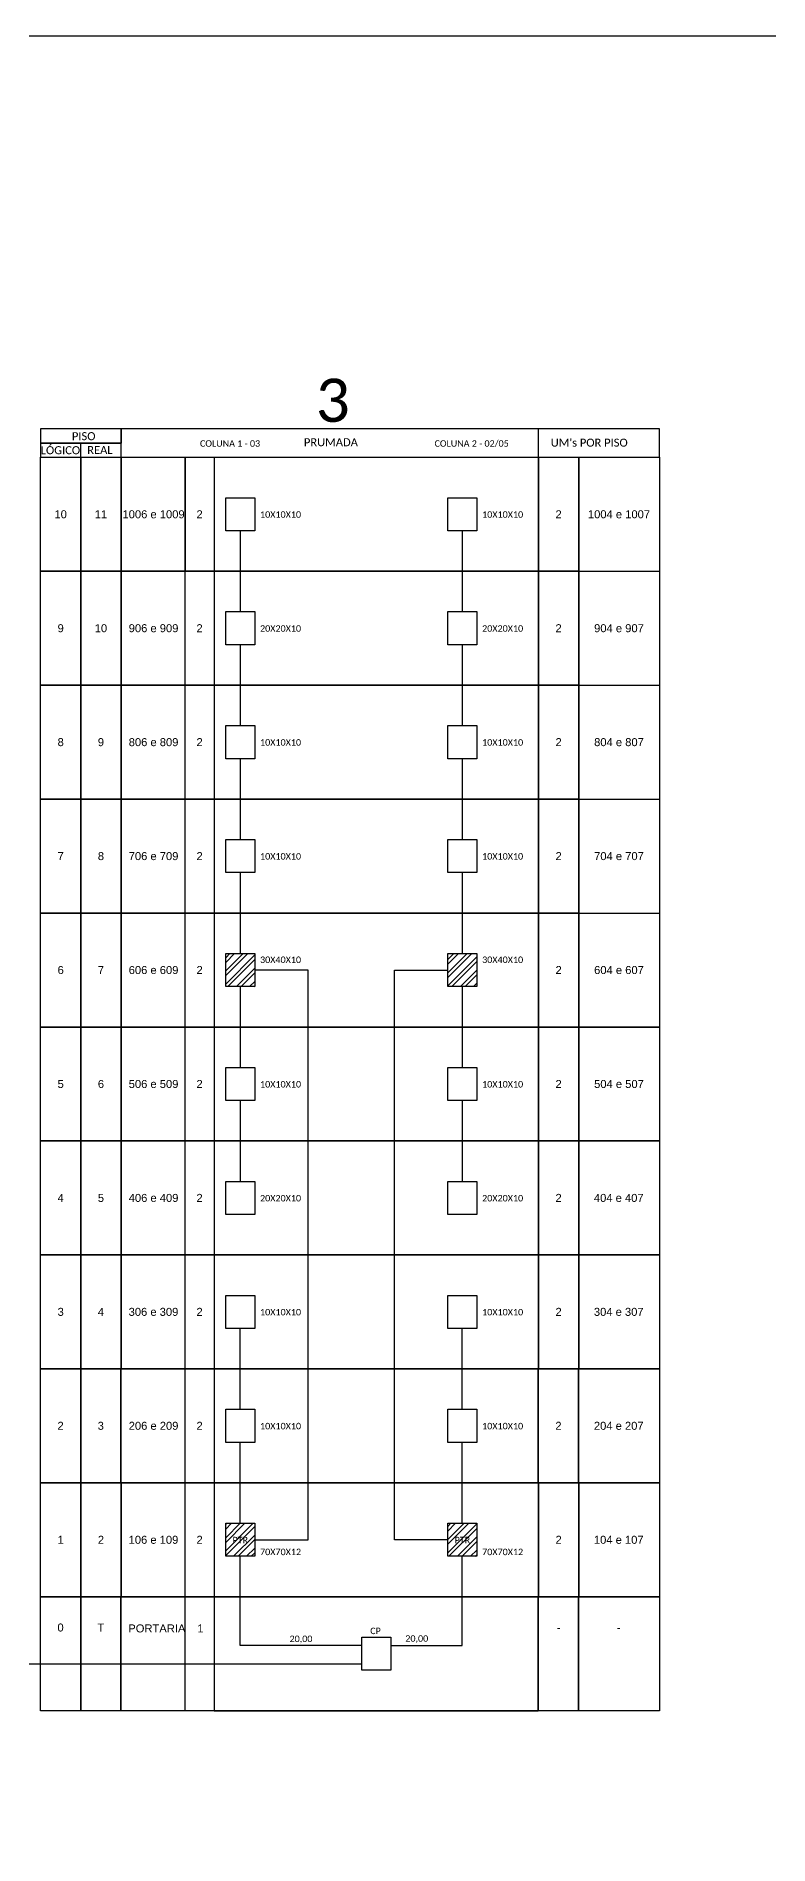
# Model space of a CAD drawing. Header units: metres. Extents: x 10082 to 18317, y -227 to 2742.
# Drawn here: x 11229.4 to 11376.8, y 3.4 to 367.3 of the extents above; entities that cross this region are included whole.
import ezdxf
from ezdxf.enums import TextEntityAlignment as Align

# ---------------------------------------------------------------- set-up
doc = ezdxf.new("R2010")
doc.units = ezdxf.units.M
doc.header["$LTSCALE"] = 0.1
doc.header["$MEASUREMENT"] = 0
doc.layers.add('CD a instalar', color=1, linetype='Continuous')
doc.styles.add('ARIAL', font='arial.ttf')
doc.styles.add('WMF-Calibri0', font='calibri.ttf')
pattern_1 = [(45, (0, 0), (-1.3258252, 1.3258252), []), (45, (0, 0.9375), (-1.3258252, 1.3258252), [])]

# ---------------------------------------------------------------- blocks, each defined once
blk = doc.blocks.new('A$C4360606C')
at = {"color": 0}
for points in [[(0, 4.11), (23.15, 4.11), (23.15, 8.22), (0, 8.22)], [(0, 0), (23.15, 0), (23.15, 4.11), (0, 4.11)]]:
    blk.add_lwpolyline(points, close=True, dxfattribs=at)
for points in [[(23.15, 0), (177.9, 0), (177.9, 8.22), (23.15, 8.22), (23.15, 8.22), (23.15, 4.11)], [(143.15, 0), (143.15, 8.22)], [(11.57, 0), (11.57, 4.11)]]:
    blk.add_lwpolyline(points)
at = {"color": 0, "style": 'WMF-Calibri0'}
for s, p in [('     PISO', (4.96, 4.92)), ('PRUMADA', (75.71, 3.18)), ("UM's POR PISO", (146.67, 3.06)), ('  LÓGICO', (-1.58, 0.89)), ('    REAL', (10.18, 0.95))]:
    blk.add_text(s, height=2.3, dxfattribs=at).set_placement(p)

msp = doc.modelspace()

# ---------------------------------------------------------------- hatches: boundary and pattern name
h = msp.add_hatch()
h.set_pattern_fill('STEEL', color=1, scale=15, style=0)
h.set_pattern_definition(pattern_1)
h.paths.add_polyline_path([(11267.51, 176.09), (11273.36, 176.09), (11273.36, 182.74), (11267.51, 182.74)])
h = msp.add_hatch()
h.set_pattern_fill('STEEL', color=1, scale=15, style=0)
h.set_pattern_definition(pattern_1)
h.paths.add_polyline_path([(11312.21, 176.09), (11318.05, 176.09), (11318.05, 182.74), (11312.21, 182.74)])
h = msp.add_hatch()
h.set_pattern_fill('STEEL', color=1, scale=15, style=0)
h.set_pattern_definition(pattern_1)
h.paths.add_polyline_path([(11273.36, 61.49), (11273.36, 68.14), (11267.51, 68.14), (11267.51, 61.49)])
h.paths.add_polyline_path([(11268.55, 63.78), (11272.36, 63.78), (11272.36, 65.73), (11268.55, 65.73)], flags=24)
h = msp.add_hatch()
h.set_pattern_fill('STEEL', color=1, scale=15, style=0)
h.set_pattern_definition(pattern_1)
h.paths.add_polyline_path([(11318.05, 68.14), (11312.21, 68.14), (11312.21, 61.49), (11318.05, 61.49)])
h.paths.add_polyline_path([(11313.25, 63.78), (11317.06, 63.78), (11317.06, 65.73), (11313.25, 65.73)], flags=24)

# ---------------------------------------------------------------- linework, layer by layer
for p, q in [((11338.56, 259.64), (11338.56, 282.56)), ((11338.61, 282.56), (11354.79, 282.56)), ((11354.79, 282.56), (11354.79, 259.64)), ((11338.56, 236.72), (11338.56, 259.64)), ((11354.79, 259.64), (11354.79, 236.72)), ((11338.56, 213.8), (11338.56, 236.72)), ((11354.79, 236.72), (11354.79, 213.8)), ((11338.56, 190.88), (11338.56, 213.8)), ((11354.79, 213.8), (11354.79, 190.88)), ((11338.56, 167.96), (11338.56, 190.88)), ((11354.79, 190.88), (11354.79, 167.96)), ((11338.56, 167.96), (11354.74, 167.96)), ((11354.74, 167.96), (11338.56, 167.96)), ((11338.56, 167.96), (11354.74, 167.96)), ((11338.56, 145.04), (11338.56, 167.96)), ((11354.79, 167.96), (11354.79, 145.04)), ((11338.56, 145.04), (11354.74, 145.04)), ((11354.74, 145.04), (11338.56, 145.04)), ((11338.56, 145.04), (11354.74, 145.04)), ((11338.56, 122.12), (11338.56, 145.04)), ((11354.79, 145.04), (11354.79, 122.12)), ((11354.74, 122.12), (11338.56, 122.12)), ((11338.56, 122.12), (11354.74, 122.12)), ((11338.56, 99.2), (11338.56, 122.12)), ((11354.79, 122.12), (11354.79, 99.2)), ((11354.74, 99.2), (11338.56, 99.2))]:
    msp.add_line(p, q)
for points in [[(10957.53, -226.73), (11796.1, -226.73), (11796.1, 367.27), (10957.53, 367.27), (10957.53, -226.73)], [(11259.39, 30.43), (11259.39, 282.56)], [(11259.39, 282.56), (11259.39, 259.64)], [(11265.22, 282.56), (11265.22, 30.43)], [(11338.56, 282.56), (11354.74, 282.56)], [(11338.56, 259.64), (11354.74, 259.64)], [(11338.56, 236.72), (11354.74, 236.72)], [(11338.56, 213.8), (11354.74, 213.8)], [(11338.56, 190.88), (11354.74, 190.88)], [(11265.22, 30.43), (11330.43, 30.43)]]:
    msp.add_lwpolyline(points)
for points in [[(11230.26, 282.56), (11238.36, 282.56), (11238.36, 259.64), (11230.26, 259.64)], [(11238.36, 282.56), (11246.46, 282.56), (11246.46, 259.64), (11238.36, 259.64)], [(11246.46, 282.56), (11330.46, 282.56), (11330.46, 259.64), (11246.46, 259.64)], [(11330.46, 282.56), (11338.56, 282.56), (11338.56, 259.64), (11330.46, 259.64)], [(11230.26, 259.64), (11238.36, 259.64), (11238.36, 236.72), (11230.26, 236.72)], [(11238.36, 259.64), (11246.46, 259.64), (11246.46, 236.72), (11238.36, 236.72)], [(11246.46, 259.64), (11330.46, 259.64), (11330.46, 236.72), (11246.46, 236.72)], [(11330.46, 259.64), (11338.56, 259.64), (11338.56, 236.72), (11330.46, 236.72)], [(11230.26, 236.72), (11238.36, 236.72), (11238.36, 213.8), (11230.26, 213.8)], [(11238.36, 236.72), (11246.46, 236.72), (11246.46, 213.8), (11238.36, 213.8)], [(11246.46, 236.72), (11330.46, 236.72), (11330.46, 213.8), (11246.46, 213.8)], [(11330.46, 236.72), (11338.56, 236.72), (11338.56, 213.8), (11330.46, 213.8)], [(11230.26, 213.8), (11238.36, 213.8), (11238.36, 190.88), (11230.26, 190.88)], [(11238.36, 213.8), (11246.46, 213.8), (11246.46, 190.88), (11238.36, 190.88)], [(11246.46, 213.8), (11330.46, 213.8), (11330.46, 190.88), (11246.46, 190.88)], [(11330.46, 213.8), (11338.56, 213.8), (11338.56, 190.88), (11330.46, 190.88)], [(11230.26, 190.88), (11238.36, 190.88), (11238.36, 167.96), (11230.26, 167.96)], [(11238.36, 190.88), (11246.46, 190.88), (11246.46, 167.96), (11238.36, 167.96)], [(11246.46, 190.88), (11330.46, 190.88), (11330.46, 167.96), (11246.46, 167.96)], [(11330.46, 190.88), (11338.56, 190.88), (11338.56, 167.96), (11330.46, 167.96)], [(11230.26, 167.96), (11238.36, 167.96), (11238.36, 145.04), (11230.26, 145.04)], [(11238.36, 167.96), (11246.46, 167.96), (11246.46, 145.04), (11238.36, 145.04)], [(11246.46, 167.96), (11330.46, 167.96), (11330.46, 145.04), (11246.46, 145.04)], [(11330.46, 167.96), (11338.56, 167.96), (11338.56, 145.04), (11330.46, 145.04)], [(11230.26, 145.04), (11238.36, 145.04), (11238.36, 122.12), (11230.26, 122.12)], [(11238.36, 145.04), (11246.46, 145.04), (11246.46, 122.12), (11238.36, 122.12)], [(11246.46, 145.04), (11330.46, 145.04), (11330.46, 122.12), (11246.46, 122.12)], [(11330.46, 145.04), (11338.56, 145.04), (11338.56, 122.12), (11330.46, 122.12)], [(11230.26, 122.12), (11238.36, 122.12), (11238.36, 99.2), (11230.26, 99.2)], [(11238.36, 122.12), (11246.46, 122.12), (11246.46, 99.2), (11238.36, 99.2)], [(11246.46, 122.12), (11330.46, 122.12), (11330.46, 99.2), (11246.46, 99.2)], [(11330.46, 122.12), (11338.56, 122.12), (11338.56, 99.2), (11330.46, 99.2)], [(11230.23, 99.2), (11238.33, 99.2), (11238.33, 76.28), (11230.23, 76.28)], [(11238.33, 99.2), (11246.43, 99.2), (11246.43, 76.28), (11238.33, 76.28)], [(11246.43, 99.2), (11330.43, 99.2), (11330.43, 76.28), (11246.43, 76.28)], [(11330.43, 99.2), (11338.54, 99.2), (11338.54, 76.28), (11330.43, 76.28)], [(11338.54, 99.2), (11354.79, 99.2), (11354.79, 76.28), (11338.54, 76.28)], [(11230.26, 76.28), (11238.36, 76.28), (11238.36, 53.35), (11230.26, 53.35)], [(11238.36, 76.28), (11246.46, 76.28), (11246.46, 53.35), (11238.36, 53.35)], [(11246.46, 76.28), (11330.46, 76.28), (11330.46, 53.35), (11246.46, 53.35)], [(11330.46, 76.28), (11338.56, 76.28), (11338.56, 53.35), (11330.46, 53.35)], [(11338.56, 76.28), (11354.79, 76.28), (11354.79, 53.35), (11338.56, 53.35)], [(11230.23, 53.35), (11238.33, 53.35), (11238.33, 30.43), (11230.23, 30.43)], [(11238.33, 53.35), (11246.43, 53.35), (11246.43, 30.43), (11238.33, 30.43)], [(11246.43, 53.35), (11330.43, 53.35), (11330.43, 30.43), (11246.43, 30.43)], [(11330.43, 53.35), (11338.54, 53.35), (11338.54, 30.43), (11330.43, 30.43)], [(11338.54, 53.35), (11354.79, 53.35), (11354.79, 30.43), (11338.54, 30.43)]]:
    msp.add_lwpolyline(points, close=True)
at = {"color": 3}
for points in [[(11270.43, 267.77), (11270.43, 251.51)], [(11315.13, 267.77), (11315.13, 251.51)], [(11270.43, 244.85), (11270.43, 228.59)], [(11315.13, 244.85), (11315.13, 228.59)], [(11270.43, 221.93), (11270.43, 205.66)], [(11315.13, 221.93), (11315.13, 205.66)], [(11270.43, 199.01), (11270.43, 182.74)], [(11315.13, 199.01), (11315.13, 182.74)], [(11273.36, 64.81), (11284.09, 64.81), (11284.09, 179.42), (11273.36, 179.42)], [(11312.21, 64.81), (11301.47, 64.81), (11301.47, 179.42), (11312.21, 179.42)], [(11270.43, 176.09), (11270.43, 159.82)], [(11315.13, 176.09), (11315.13, 159.82)], [(11270.43, 153.17), (11270.43, 136.9)], [(11315.13, 153.17), (11315.13, 136.9)], [(11270.43, 91.06), (11270.43, 107.33)], [(11315.13, 91.06), (11315.13, 107.33)], [(11270.43, 68.14), (11270.43, 84.41)], [(11315.13, 68.14), (11315.13, 84.41)], [(11294.9, 43.56), (11270.43, 43.56), (11270.43, 61.49)], [(11300.75, 43.56), (11315.13, 43.56), (11315.13, 61.49)], [(11174.48, 39.86), (11294.9, 39.86)]]:
    msp.add_lwpolyline(points, dxfattribs=at)
at = {"color": 1}
for points in [[(11267.51, 182.74), (11273.36, 182.74), (11273.36, 176.09), (11267.51, 176.09)], [(11267.51, 68.14), (11273.36, 68.14), (11273.36, 61.49), (11267.51, 61.49)], [(11312.21, 68.14), (11318.05, 68.14), (11318.05, 61.49), (11312.21, 61.49)]]:
    msp.add_lwpolyline(points, close=True, dxfattribs=at)
for p in [(11230.26, 167.96), (11230.26, 145.04), (11230.26, 122.12), (11230.26, 99.2), (11230.23, 76.28), (11230.26, 53.35)]:
    msp.add_point(p)
at = {"layer": 'CD a instalar', "color": 0, "linetype": 'Continuous'}
for points in [[(11267.51, 274.43), (11273.36, 274.43), (11273.36, 267.77), (11267.51, 267.77)], [(11312.21, 274.43), (11318.05, 274.43), (11318.05, 267.77), (11312.21, 267.77)], [(11267.51, 251.51), (11273.36, 251.51), (11273.36, 244.85), (11267.51, 244.85)], [(11312.21, 251.51), (11318.05, 251.51), (11318.05, 244.85), (11312.21, 244.85)], [(11267.51, 228.59), (11273.36, 228.59), (11273.36, 221.93), (11267.51, 221.93)], [(11312.21, 228.59), (11318.05, 228.59), (11318.05, 221.93), (11312.21, 221.93)], [(11267.51, 205.66), (11273.36, 205.66), (11273.36, 199.01), (11267.51, 199.01)], [(11312.21, 205.66), (11318.05, 205.66), (11318.05, 199.01), (11312.21, 199.01)], [(11267.51, 159.82), (11273.36, 159.82), (11273.36, 153.17), (11267.51, 153.17)], [(11312.21, 159.82), (11318.05, 159.82), (11318.05, 153.17), (11312.21, 153.17)], [(11267.51, 136.9), (11273.36, 136.9), (11273.36, 130.25), (11267.51, 130.25)], [(11312.21, 136.9), (11318.05, 136.9), (11318.05, 130.25), (11312.21, 130.25)], [(11267.51, 113.98), (11273.36, 113.98), (11273.36, 107.33), (11267.51, 107.33)], [(11312.21, 113.98), (11318.05, 113.98), (11318.05, 107.33), (11312.21, 107.33)], [(11267.51, 91.06), (11273.36, 91.06), (11273.36, 84.41), (11267.51, 84.41)], [(11312.21, 91.06), (11318.05, 91.06), (11318.05, 84.41), (11312.21, 84.41)], [(11294.9, 45.22), (11300.75, 45.22), (11300.75, 38.57), (11294.9, 38.57)]]:
    msp.add_lwpolyline(points, close=True, dxfattribs=at)
at = {"layer": 'CD a instalar', "color": 1, "linetype": 'Continuous'}
msp.add_lwpolyline([(11312.21, 182.74), (11318.05, 182.74), (11318.05, 176.09), (11312.21, 176.09)], close=True, dxfattribs=at)

# ---------------------------------------------------------------- block references
at = {"xscale": 0.7, "yscale": 0.7, "zscale": 0.7}
msp.add_blockref('A$C4360606C', (11230.26, 282.56), dxfattribs=at)

# ---------------------------------------------------------------- texts
at = {"style": 'WMF-Calibri0'}
for s, height, p in [('3', 8.7, (11285.63, 289.68)), ('COLUNA 1 - 03', 1.2975, (11262.34, 284.69)), ('COLUNA 2 - 02/05', 1.2975, (11309.54, 284.69)), ('10X10X10', 1.298, (11274.43, 270.4)), ('10X10X10', 1.298, (11319.12, 270.4)), ('20X20X10', 1.298, (11274.43, 247.48)), ('20X20X10', 1.298, (11319.12, 247.48)), ('10X10X10', 1.298, (11274.43, 224.56)), ('10X10X10', 1.298, (11319.12, 224.56)), ('10X10X10', 1.298, (11274.43, 201.64)), ('10X10X10', 1.298, (11319.12, 201.64)), ('30X40X10', 1.298, (11274.43, 180.84)), ('30X40X10', 1.298, (11319.12, 180.84)), ('10X10X10', 1.298, (11274.43, 155.79)), ('10X10X10', 1.298, (11319.12, 155.79)), ('20X20X10', 1.298, (11274.43, 132.87)), ('20X20X10', 1.298, (11319.12, 132.87)), ('10X10X10', 1.298, (11274.43, 109.95)), ('10X10X10', 1.298, (11319.12, 109.95)), ('10X10X10', 1.298, (11274.43, 87.03)), ('10X10X10', 1.298, (11319.12, 87.03)), ('PTR', 1.298, (11268.88, 64.11)), ('70X70X12', 1.298, (11274.43, 61.72)), ('PTR', 1.298, (11313.58, 64.11)), ('70X70X12', 1.298, (11319.12, 61.72)), ('20,00', 1.298, (11280.36, 44.24)), ('CP', 1.298, (11296.6, 45.83)), ('20,00', 1.298, (11303.66, 44.3))]:
    msp.add_text(s, height=height, dxfattribs=at).set_placement(p)
at = {"style": 'ARIAL'}
for s, p in [('10', (11234.31, 271.1)), ('11', (11242.41, 271.1)), ('1006 e 1009', (11253, 271.1)), ('2', (11262.26, 271.1)), ('2', (11334.51, 271.1)), ('1004 e 1007', (11346.66, 271.1)), ('9', (11234.31, 248.18)), ('10', (11242.41, 248.18)), ('906 e 909', (11253, 248.18)), ('2', (11262.26, 248.18)), ('2', (11334.51, 248.18)), ('904 e 907', (11346.66, 248.18)), ('8', (11234.31, 225.26)), ('9', (11242.41, 225.26)), ('806 e 809', (11253, 225.26)), ('2', (11262.26, 225.26)), ('2', (11334.51, 225.26)), ('804 e 807', (11346.66, 225.26)), ('7', (11234.31, 202.34)), ('8', (11242.41, 202.34)), ('706 e 709', (11253, 202.34)), ('2', (11262.26, 202.34)), ('2', (11334.51, 202.34)), ('704 e 707', (11346.66, 202.34)), ('6', (11234.31, 179.42)), ('7', (11242.41, 179.42)), ('606 e 609', (11253, 179.42)), ('2', (11262.26, 179.42)), ('2', (11334.51, 179.42)), ('604 e 607', (11346.66, 179.42)), ('5', (11234.31, 156.5)), ('6', (11242.41, 156.5)), ('506 e 509', (11253, 156.5)), ('2', (11262.26, 156.5)), ('2', (11334.51, 156.5)), ('504 e 507', (11346.66, 156.5)), ('4', (11234.31, 133.58)), ('5', (11242.41, 133.58)), ('406 e 409', (11253, 133.58)), ('2', (11262.26, 133.58)), ('2', (11334.51, 133.58)), ('404 e 407', (11346.61, 133.58)), ('3', (11234.31, 110.66)), ('4', (11242.41, 110.66)), ('306 e 309', (11252.98, 110.66)), ('2', (11262.26, 110.66)), ('2', (11334.51, 110.66)), ('304 e 307', (11346.61, 110.66)), ('2', (11234.28, 87.74)), ('3', (11242.38, 87.74)), ('206 e 209', (11253, 87.74)), ('2', (11262.26, 87.74)), ('2', (11334.48, 87.74)), ('204 e 207', (11346.61, 87.74)), ('1', (11234.31, 64.81)), ('2', (11242.41, 64.81)), ('106 e 109', (11252.98, 64.81)), ('2', (11262.26, 64.81)), ('2', (11334.51, 64.81)), ('104 e 107', (11346.61, 64.81)), ('0', (11234.28, 47.16)), ('T', (11242.38, 47.16)), ('PORTARIA', (11253.66, 46.98)), ('1', (11262.44, 46.98)), ('-', (11334.51, 47.16)), ('-', (11346.61, 47.16))]:
    msp.add_text(s, height=1.61, dxfattribs=at).set_placement(p, align=Align.MIDDLE_CENTER)

doc.saveas('drawing.dxf')
